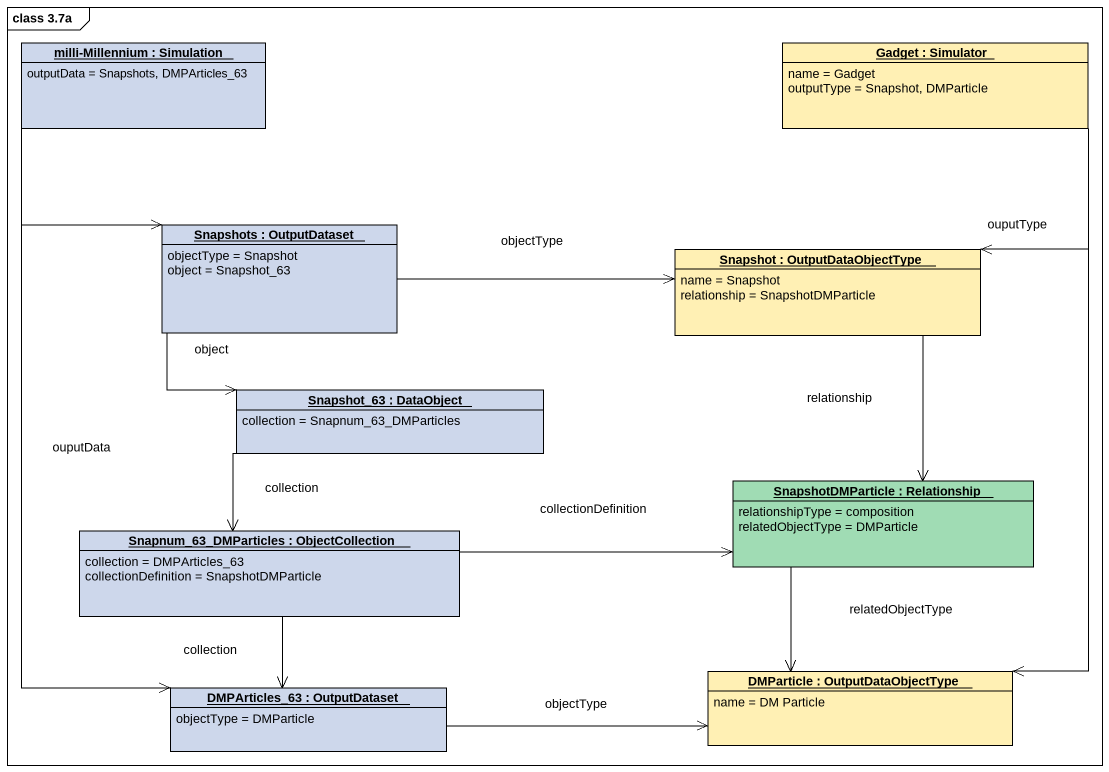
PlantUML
@startuml
mainframe class 3.7a
hide circle
hide empty members
object "milli-Millennium : Simulation" as milli_Millennium #CDD7EB {
  outputData = Snapshots, DMPArticles_63
}
object "Gadget : Simulator" as Gadget #FFF0B4 {
  name = Gadget
  outputType = Snapshot, DMParticle
}
object "Snapshots : OutputDataset" as Snapshots #CDD7EB {
  objectType = Snapshot
  object = Snapshot_63
}
object "Snapshot : OutputDataObjectType" as Snapshot #FFF0B4 {
  name = Snapshot
  relationship = SnapshotDMParticle
}
object "Snapshot_63 : DataObject" as Snapshot_63 #CDD7EB {
  collection = Snapnum_63_DMParticles
}
object "SnapshotDMParticle : Relationship" as SnapshotDMParticle #A0DCB4 {
  relationshipType = composition
  relatedObjectType = DMParticle
}
object "Snapnum_63_DMParticles : ObjectCollection" as Snapnum_63_DMParticles #CDD7EB {
  collection = DMPArticles_63
  collectionDefinition = SnapshotDMParticle
}
object "DMPArticles_63 : OutputDataset" as DMPArticles_63 #CDD7EB {
  objectType = DMParticle
}
object "DMParticle : OutputDataObjectType" as DMParticle #FFF0B4 {
  name = DM Particle
}
milli_Millennium -- Snapshots
milli_Millennium ..> Snapshots
milli_Millennium -- DMPArticles_63
milli_Millennium ..> DMPArticles_63 : ouputData
Gadget -- Snapshot
Gadget ..> Snapshot
Gadget -- DMParticle
Gadget ..> DMParticle : ouputType
Snapshots -right- Snapshot
Snapshots .right.> Snapshot : objectType
Snapshots -- Snapshot_63
Snapshots ..> Snapshot_63 : object
Snapshot -- SnapshotDMParticle
Snapshot ..> SnapshotDMParticle : relationship
Snapshot_63 -- Snapnum_63_DMParticles
Snapshot_63 ..> Snapnum_63_DMParticles : collection
SnapshotDMParticle -- DMParticle
SnapshotDMParticle ..> DMParticle : relatedObjectType
Snapnum_63_DMParticles -right- SnapshotDMParticle
Snapnum_63_DMParticles .right.> SnapshotDMParticle : collectionDefinition
Snapnum_63_DMParticles -- DMPArticles_63
Snapnum_63_DMParticles ..> DMPArticles_63 : collection
DMPArticles_63 -right- DMParticle
DMPArticles_63 .right.> DMParticle : objectType
@enduml
